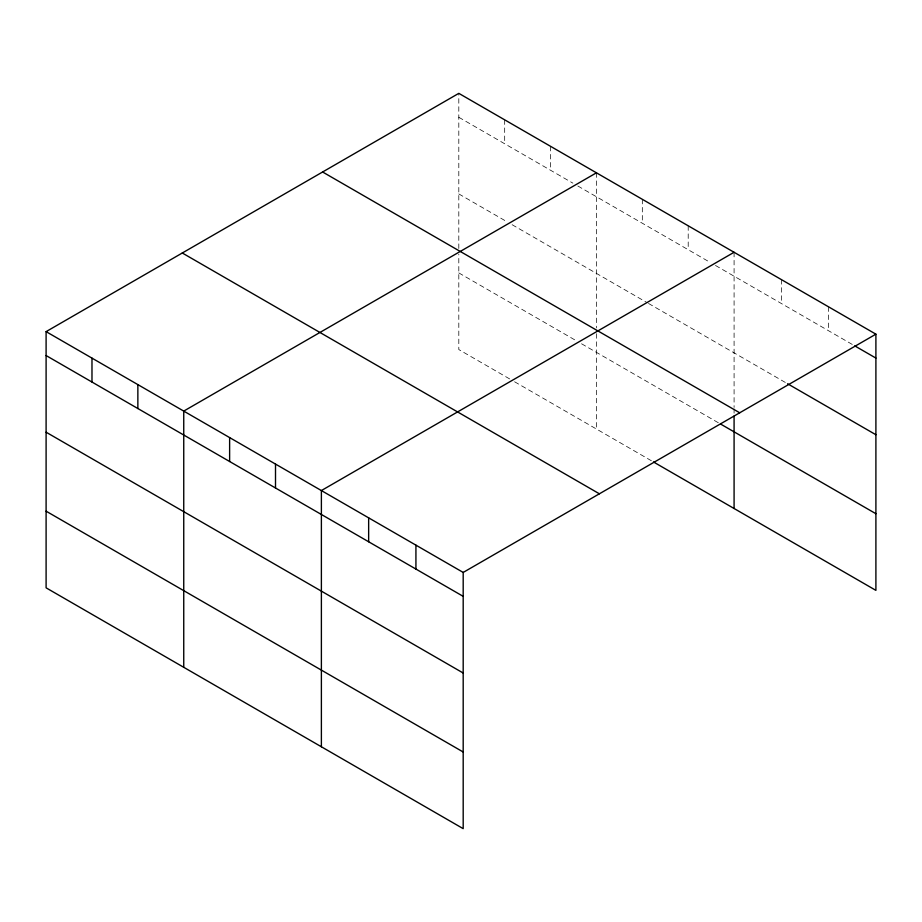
<?xml version="1.0" encoding="UTF-8"?>
<svg xmlns="http://www.w3.org/2000/svg" width="922" height="922" viewBox="0 0 922 922"><rect width="100%" height="100%" fill="white"/><g stroke="black" fill="none" stroke-linecap="round" stroke-linejoin="round"><path stroke-width="0.69" stroke-dasharray="4.61 3.46" d="M458.81 248.502L458.81 93.353M458.81 117.278L572.885 183.144M577.84 186.002L710.528 262.609M715.484 265.467L852.262 344.436M458.81 193.931L507.169 221.856M512.125 224.714L647.29 302.75M648.523 303.465L786.339 383.022M458.81 272.912L576.607 340.921M581.563 343.779L719.206 423.256M509.647 378.919L458.81 349.565L458.81 254.242M514.603 381.777L652.246 461.242M828.624 306.876L828.624 330.791M781.36 279.573L781.36 303.499M734.085 252.282L734.085 407.432M734.085 408.861L734.085 413.171M688.204 225.798L688.204 249.724M642.323 199.313L642.323 223.228M596.442 172.817L596.442 327.967M596.442 333.706L596.442 429.03M550.561 146.333L550.561 170.247M504.68 119.848L504.68 143.763"/><path stroke-width="1.38" d="M875.9 334.167L458.81 93.353L46.1 331.632L46.1 587.833L463.19 828.648L463.19 572.435L875.9 334.167L875.9 590.368L653.491 461.968M596.442 172.817L183.743 411.097L183.743 667.309M734.085 252.282L321.386 490.562L321.386 746.774M854.752 345.877L875.9 358.082M787.584 383.748L875.9 434.735M322.608 171.988L739.709 412.791M720.451 423.97L875.9 513.715M182.291 252.997L599.392 493.8M46.1 331.632L463.19 572.435M46.1 355.546L463.19 596.35M46.1 432.199L463.19 673.014M46.1 511.18L463.19 751.995M734.085 416.041L734.085 508.495M415.926 545.144L415.926 569.058M368.65 517.853L368.65 541.767M275.505 464.077L275.505 487.992M229.624 437.581L229.624 461.507M137.862 384.601L137.862 408.527M91.981 358.116L91.981 382.031"/></g></svg>
